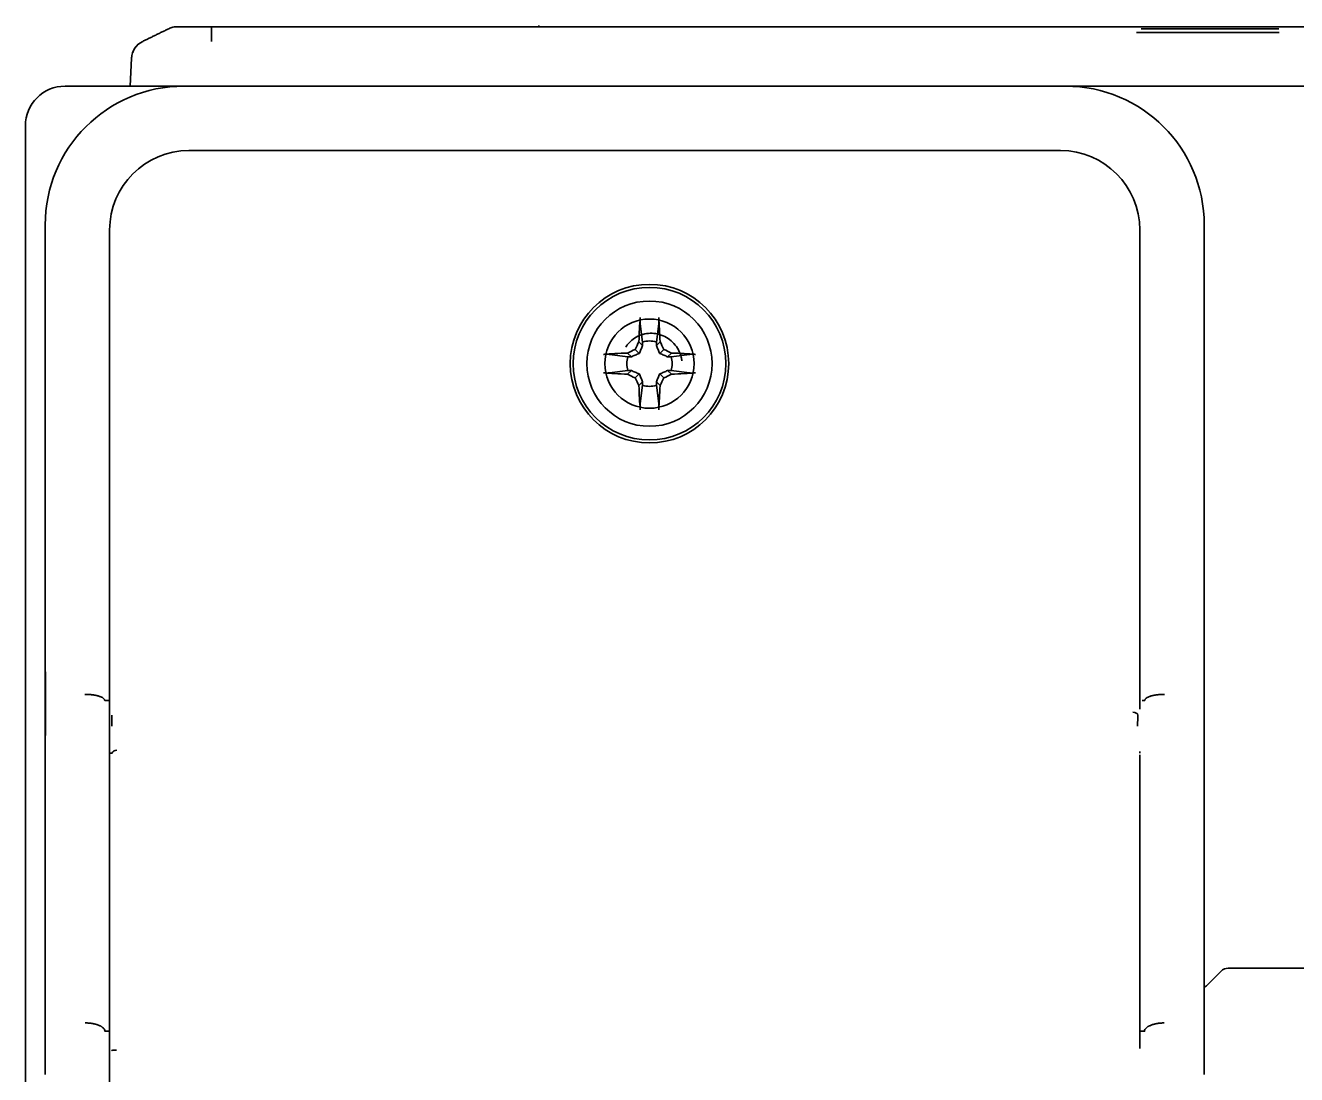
# Model space of a CAD drawing. Header units: inches. Extents: x 786 to 5755, y -850 to 3635.
# Drawn here: x 3396.7 to 3460.9, y 3516.1 to 3569 of the extents above; entities that cross this region are included whole.
import ezdxf

# ---------------------------------------------------------------- set-up
doc = ezdxf.new("R2010")
doc.units = ezdxf.units.IN
doc.layers.add('1', color=7, linetype='Continuous', true_color=0xffffff)

msp = doc.modelspace()

# ---------------------------------------------------------------- linework, layer by layer
at = {"layer": '1', "color": 7, "linetype": 'Continuous', "lineweight": 35}
for p, q in [((3406.134, 3568.951), (3453.06, 3568.951)), ((3422.651, 3568.951), (3422.651, 3569.015)), ((3460.324, 3568.951), (3467.643, 3568.951)), ((3460.015, 3568.651), (3452.817, 3568.651)), ((3402.026, 3565.951), (3402.1, 3567.363)), ((3398.74, 3565.951), (3404.739, 3565.951)), ((3449.241, 3565.951), (3404.739, 3565.951)), ((3449.241, 3565.951), (3577.911, 3565.951)), ((3396.74, 3497.951), (3396.74, 3563.951)), ((3404.989, 3562.701), (3404.991, 3562.701)), ((3404.991, 3562.699), (3404.991, 3562.701)), ((3404.991, 3562.699), (3448.989, 3562.699)), ((3448.989, 3562.701), (3448.989, 3562.699)), ((3448.989, 3562.701), (3448.99, 3562.701)), ((3397.74, 3558.952), (3397.74, 3536.407)), ((3400.99, 3534.223), (3400.99, 3558.702)), ((3452.988, 3558.7), (3452.988, 3534.516)), ((3452.988, 3558.7), (3452.99, 3558.7)), ((3452.99, 3558.702), (3452.99, 3558.7)), ((3456.24, 3536.407), (3456.24, 3558.952)), ((3427.89, 3553.041), (3427.772, 3553.963)), ((3428.59, 3553.041), (3428.708, 3553.963)), ((3427.722, 3552.469), (3427.519, 3552.671)), ((3427.893, 3552.866), (3427.705, 3553.055)), ((3428.586, 3552.866), (3428.775, 3553.055)), ((3428.758, 3552.469), (3428.96, 3552.671)), ((3427.15, 3552.301), (3426.228, 3552.419)), ((3427.324, 3552.298), (3427.136, 3552.486)), ((3429.155, 3552.298), (3429.344, 3552.486)), ((3429.33, 3552.301), (3430.252, 3552.419)), ((3427.15, 3551.601), (3426.228, 3551.483)), ((3427.324, 3551.604), (3427.136, 3551.416)), ((3427.722, 3551.433), (3427.519, 3551.23)), ((3428.758, 3551.433), (3428.96, 3551.23)), ((3429.155, 3551.604), (3429.344, 3551.416)), ((3429.33, 3551.601), (3430.252, 3551.483)), ((3427.893, 3551.035), (3427.705, 3550.847)), ((3427.89, 3550.861), (3427.772, 3549.939)), ((3428.586, 3551.035), (3428.775, 3550.847)), ((3428.59, 3550.861), (3428.708, 3549.939)), ((3400.866, 3534.951), (3400.745, 3534.951)), ((3400.866, 3534.951), (3400.866, 3534.951)), ((3453.114, 3534.951), (3453.235, 3534.951)), ((3453.114, 3534.951), (3453.114, 3534.951)), ((3397.74, 3533.193), (3397.74, 3519.296)), ((3456.24, 3519.296), (3456.24, 3533.193)), ((3401.11, 3532.293), (3400.99, 3532.295)), ((3400.99, 3517.283), (3400.99, 3532.295)), ((3452.989, 3532.296), (3452.989, 3532.381)), ((3452.989, 3517.401), (3452.989, 3532.221)), ((3456.386, 3520.597), (3457.093, 3521.304)), ((3593.326, 3521.451), (3457.447, 3521.451)), ((3400.753, 3518.266), (3400.989, 3518.267)), ((3453.226, 3518.266), (3452.991, 3518.267))]:
    msp.add_line(p, q, dxfattribs=at)
for radius in [4, 3.85, 3.16, 2.25]:
    msp.add_circle((3428.24, 3551.951), radius, dxfattribs=at)
for centre, radius, start, end in [((3398.74, 3563.951), 2, 90, 180), ((3428.24, 3551.951), 1.145, 72.20111, 107.79889), ((3428.24, 3551.951), 1.145, 162.20111, 197.79889), ((3428.24, 3551.951), 1.145, 342.20111, 17.79889), ((3428.24, 3551.951), 1.145, 252.20111, 287.79889), ((3457.447, 3520.951), 0.5, 90, 135), ((3456.033, 3520.951), 0.5, 294.46945, 315)]:
    msp.add_arc(centre, radius, start, end, dxfattribs=at)
for centre, major_axis, ratio, start_param, end_param in [((3403.098, 3567.311), (-0.999, 0.052), 0.999981, 5.217451, 6.283185), ((3404.741, 3558.95), (4.951, -4.951), 0.999695, 2.356347, 3.926839), ((3449.239, 3558.95), (-4.951, -4.951), 0.999695, 2.356347, 3.926839), ((3404.99, 3558.7), (-2.829, 2.829), 0.999695, 5.497939, 7.068431), ((3448.989, 3558.7), (2.829, 2.829), 0.999695, 5.497939, 7.068431), ((3427.943, 3551.956), (0.065, 3.728), 0.072244, 0.900133, 1.272854), ((3428.536, 3551.956), (0.065, -3.728), 0.072244, 1.868738, 2.24146), ((3427.981, 3552.505), (3.344, 1.559), 0.094201, 1.665412, 1.782277), ((3427.686, 3552.209), (1.559, 3.344), 0.094201, 1.359315, 1.476181), ((3428.794, 3552.209), (1.559, -3.344), 0.094201, 1.665412, 1.782277), ((3428.498, 3552.505), (3.344, -1.559), 0.094201, 1.359315, 1.476181), ((3428.235, 3552.248), (3.728, 0.065), 0.072244, 1.868738, 2.24146), ((3428.245, 3552.248), (3.728, -0.065), 0.072244, 0.900133, 1.272854), ((3428.235, 3551.654), (-3.728, 0.065), 0.072244, 0.900133, 1.272854), ((3427.981, 3551.397), (-3.344, 1.559), 0.094201, 1.359315, 1.476181), ((3428.498, 3551.397), (-3.344, -1.559), 0.094201, 1.665412, 1.782277), ((3428.245, 3551.654), (-3.728, -0.065), 0.072244, 1.868738, 2.24146), ((3427.686, 3551.692), (-1.559, 3.344), 0.094201, 1.665412, 1.782277), ((3427.943, 3551.946), (-0.065, 3.728), 0.072244, 1.868738, 2.24146), ((3428.536, 3551.946), (-0.065, -3.728), 0.072244, 0.900133, 1.272854), ((3428.794, 3551.692), (-1.559, -3.344), 0.094201, 1.359315, 1.476181), ((3401.366, 3534.953), (-0.5, -0.002), 0.003694, 5.497774, 6.274445), ((3452.635, 3534.223), (-0.25, 0.003), 0.565975, 3.162763, 4.719171), ((3401.36, 3532.289), (0.25, 0), 0.642788, 1.570796, 3.118808), ((3401.334, 3517.278), (0.25, -0.003), 0.14135, 1.572514, 3.123962)]:
    msp.add_ellipse(centre, major_axis=major_axis, ratio=ratio, start_param=start_param, end_param=end_param, dxfattribs=at)
for points, degree in [([(3402.661, 3568.21), (3403.976, 3568.85)], 1), ([(3406.125, 3568.21), (3406.125, 3568.85)], 1), ([(3427.89, 3553.041), (3427.891, 3552.983), (3427.892, 3552.925), (3427.893, 3552.866)], 3), ([(3428.586, 3552.866), (3428.588, 3552.925), (3428.589, 3552.983), (3428.59, 3553.041)], 3), ([(3427.324, 3552.298), (3427.266, 3552.299), (3427.208, 3552.3), (3427.15, 3552.301)], 3), ([(3429.33, 3552.301), (3429.272, 3552.3), (3429.214, 3552.299), (3429.155, 3552.298)], 3), ([(3427.15, 3551.601), (3427.208, 3551.602), (3427.266, 3551.603), (3427.324, 3551.604)], 3), ([(3429.155, 3551.604), (3429.214, 3551.603), (3429.272, 3551.602), (3429.33, 3551.601)], 3), ([(3427.893, 3551.035), (3427.892, 3550.977), (3427.891, 3550.919), (3427.89, 3550.861)], 3), ([(3428.59, 3550.861), (3428.589, 3550.919), (3428.588, 3550.977), (3428.586, 3551.035)], 3), ([(3397.74, 3536.407), (3397.74, 3535.239), (3397.74, 3534.088), (3397.74, 3533.193)], 3), ([(3456.24, 3533.193), (3456.24, 3534.088), (3456.24, 3535.238), (3456.24, 3536.407)], 3), ([(3400.745, 3534.951), (3400.745, 3534.951)], 1), ([(3453.235, 3534.951), (3453.235, 3534.951), (3453.235, 3534.951)], 2), ([(3397.74, 3519.296), (3397.74, 3518.402), (3397.74, 3517.251), (3397.74, 3516.083)], 3), ([(3456.24, 3516.083), (3456.24, 3517.251), (3456.24, 3518.401), (3456.24, 3519.296)], 3), ([(3400.753, 3518.267), (3400.753, 3518.267), (3400.753, 3518.266)], 2), ([(3453.226, 3518.266), (3453.226, 3518.267), (3453.226, 3518.267)], 2)]:
    msp.add_open_spline(points, degree=degree, dxfattribs=at)
for points, knots in [([(3403.976, 3568.85), (3404.044, 3568.883), (3404.115, 3568.908), (3404.262, 3568.942), (3404.338, 3568.951), (3404.413, 3568.951)], [0, 0, 0, 0, 0.5, 0.5, 1, 1, 1, 1]), ([(3404.413, 3568.951), (3404.415, 3568.951), (3404.419, 3568.951), (3404.429, 3568.951), (3404.433, 3568.951), (3404.443, 3568.951), (3404.448, 3568.951), (3404.466, 3568.951), (3404.481, 3568.951), (3404.515, 3568.951), (3404.535, 3568.951), (3404.579, 3568.951), (3404.603, 3568.951), (3404.644, 3568.951), (3404.658, 3568.951), (3404.687, 3568.951), (3404.703, 3568.951), (3404.75, 3568.951), (3404.783, 3568.951), (3404.854, 3568.951), (3404.891, 3568.951), (3404.95, 3568.951), (3404.971, 3568.951), (3405.012, 3568.951), (3405.034, 3568.951), (3405.099, 3568.951), (3405.189, 3568.951), (3405.284, 3568.951), (3405.381, 3568.951), (3405.432, 3568.951), (3405.509, 3568.951), (3405.535, 3568.951), (3405.588, 3568.951), (3405.614, 3568.951), (3405.694, 3568.951), (3405.748, 3568.951), (3405.857, 3568.951), (3405.912, 3568.951), (3406.022, 3568.951), (3406.078, 3568.951), (3406.134, 3568.951)], [0, 0, 0, 0, 0.0625, 0.0625, 0.09375, 0.09375, 0.125, 0.125, 0.1875, 0.1875, 0.25, 0.25, 0.3125, 0.3125, 0.34375, 0.34375, 0.375, 0.375, 0.4375, 0.4375, 0.5, 0.5, 0.53125, 0.53125, 0.5625, 0.5625, 0.625, 0.6875, 0.6875, 0.75, 0.75, 0.78125, 0.78125, 0.8125, 0.8125, 0.875, 0.875, 0.9375, 0.9375, 1, 1, 1, 1]), ([(3406.125, 3568.85), (3406.126, 3568.883), (3406.128, 3568.908), (3406.131, 3568.942), (3406.133, 3568.951), (3406.134, 3568.951)], [0, 0, 0, 0, 0.5, 0.5, 1, 1, 1, 1]), ([(3453.06, 3568.951), (3453.229, 3568.951), (3453.399, 3568.951), (3453.737, 3568.951), (3453.906, 3568.951), (3454.159, 3568.951), (3454.243, 3568.951), (3454.411, 3568.951), (3454.495, 3568.951), (3454.745, 3568.951), (3454.911, 3568.951), (3455.404, 3568.951), (3455.729, 3568.951), (3456.368, 3568.951), (3456.684, 3568.951), (3457.15, 3568.951), (3457.304, 3568.951), (3457.495, 3568.951), (3457.533, 3568.951), (3457.609, 3568.951), (3457.723, 3568.951), (3457.835, 3568.951), (3458.207, 3568.951), (3458.494, 3568.951), (3458.911, 3568.951), (3459.047, 3568.951), (3459.315, 3568.951), (3459.447, 3568.951), (3459.706, 3568.951), (3459.833, 3568.951), (3460.082, 3568.951), (3460.204, 3568.951), (3460.324, 3568.951)], [0, 0, 0, 0, 0.0625, 0.0625, 0.125, 0.125, 0.15625, 0.15625, 0.1875, 0.1875, 0.25, 0.25, 0.375, 0.375, 0.5, 0.5, 0.5625, 0.5625, 0.578125, 0.578125, 0.59375, 0.625, 0.625, 0.75, 0.75, 0.8125, 0.8125, 0.875, 0.875, 0.9375, 0.9375, 1, 1, 1, 1]), ([(3460.014, 3568.85), (3460.012, 3568.85), (3460.01, 3568.85), (3460.007, 3568.85), (3460.001, 3568.85), (3459.989, 3568.85), (3459.964, 3568.85), (3459.913, 3568.85), (3459.811, 3568.85), (3459.723, 3568.85), (3459.544, 3568.85), (3459.422, 3568.85), (3459.175, 3568.85), (3459.049, 3568.85), (3458.792, 3568.85), (3458.661, 3568.85), (3458.262, 3568.85), (3457.987, 3568.85), (3457.632, 3568.85), (3457.524, 3568.85), (3457.416, 3568.85), (3457.343, 3568.85), (3457.306, 3568.85), (3457.123, 3568.85), (3456.975, 3568.85), (3456.529, 3568.85), (3456.227, 3568.85), (3455.615, 3568.85), (3455.304, 3568.85), (3454.832, 3568.85), (3454.673, 3568.85), (3454.434, 3568.85), (3454.353, 3568.85), (3454.193, 3568.85), (3454.112, 3568.85), (3453.87, 3568.85), (3453.708, 3568.85), (3453.465, 3568.85), (3453.384, 3568.85), (3453.263, 3568.85), (3453.202, 3568.85), (3453.131, 3568.85), (3453.095, 3568.85), (3453.078, 3568.85), (3453.07, 3568.85), (3453.065, 3568.85), (3453.062, 3568.85), (3453.06, 3568.85)], [0, 0, 0, 0, 0.000977, 0.000977, 0.001953, 0.003906, 0.007813, 0.015625, 0.03125, 0.0625, 0.0625, 0.125, 0.125, 0.1875, 0.1875, 0.25, 0.25, 0.375, 0.375, 0.40625, 0.421875, 0.421875, 0.4375, 0.4375, 0.5, 0.5, 0.625, 0.625, 0.75, 0.75, 0.8125, 0.8125, 0.84375, 0.84375, 0.875, 0.875, 0.9375, 0.9375, 0.96875, 0.96875, 0.984375, 0.992187, 0.996094, 0.998047, 0.999023, 0.999023, 1, 1, 1, 1]), ([(3402.1, 3567.363), (3402.104, 3567.452), (3402.121, 3567.54), (3402.176, 3567.709), (3402.216, 3567.789), (3402.314, 3567.937), (3402.373, 3568.005), (3402.506, 3568.122), (3402.581, 3568.171), (3402.661, 3568.21)], [0, 0, 0, 0, 0.25, 0.25, 0.5, 0.5, 0.75, 0.75, 1, 1, 1, 1]), ([(3427.772, 3553.963), (3427.771, 3553.97), (3427.77, 3553.978), (3427.769, 3553.993), (3427.769, 3553.998), (3427.768, 3554.009), (3427.768, 3554.021), (3427.767, 3554.034), (3427.767, 3554.047), (3427.767, 3554.054), (3427.767, 3554.075), (3427.767, 3554.089), (3427.767, 3554.112), (3427.767, 3554.119), (3427.767, 3554.134), (3427.767, 3554.15), (3427.767, 3554.165), (3427.768, 3554.18), (3427.768, 3554.187), (3427.769, 3554.21), (3427.769, 3554.224), (3427.771, 3554.251), (3427.772, 3554.264), (3427.773, 3554.276)], [0, 0, 0, 0, 0.125, 0.125, 0.1875, 0.1875, 0.25, 0.3125, 0.3125, 0.375, 0.375, 0.5, 0.5, 0.5625, 0.5625, 0.625, 0.6875, 0.6875, 0.75, 0.75, 0.875, 0.875, 1, 1, 1, 1]), ([(3428.707, 3554.276), (3428.708, 3554.264), (3428.709, 3554.252), (3428.71, 3554.224), (3428.711, 3554.21), (3428.712, 3554.18), (3428.712, 3554.165), (3428.713, 3554.142), (3428.713, 3554.134), (3428.713, 3554.119), (3428.713, 3554.104), (3428.713, 3554.089), (3428.713, 3554.075), (3428.713, 3554.068), (3428.713, 3554.047), (3428.712, 3554.034), (3428.712, 3554.015), (3428.711, 3554.009), (3428.711, 3553.998), (3428.71, 3553.988), (3428.709, 3553.979), (3428.709, 3553.971), (3428.708, 3553.967), (3428.708, 3553.963)], [0, 0, 0, 0, 0.125, 0.125, 0.25, 0.25, 0.375, 0.375, 0.4375, 0.4375, 0.5, 0.5625, 0.5625, 0.625, 0.625, 0.75, 0.75, 0.8125, 0.8125, 0.875, 0.9375, 0.9375, 1, 1, 1, 1]), ([(3427.039, 3552.782), (3427.073, 3552.836), (3427.18, 3552.985), (3427.314, 3553.115), (3427.51, 3553.26), (3427.725, 3553.382), (3427.965, 3553.449), (3428.212, 3553.486), (3428.465, 3553.492), (3428.715, 3553.437), (3428.956, 3553.351), (3429.187, 3553.234), (3429.386, 3553.063), (3429.561, 3552.869), (3429.713, 3552.652), (3429.81, 3552.402), (3429.857, 3552.214), (3429.868, 3552.155), (3429.876, 3552.095)], [0, 0, 0, 0, 0.053108, 0.153342, 0.153342, 0.253577, 0.353812, 0.353812, 0.454047, 0.554282, 0.554282, 0.654517, 0.754752, 0.754752, 0.854987, 0.955222, 0.955222, 1, 1, 1, 1]), ([(3427.893, 3552.866), (3427.866, 3552.802), (3427.838, 3552.736), (3427.781, 3552.604), (3427.752, 3552.537), (3427.722, 3552.469)], [0, 0, 0, 0, 0.5, 0.5, 1, 1, 1, 1]), ([(3428.758, 3552.469), (3428.728, 3552.537), (3428.699, 3552.604), (3428.642, 3552.736), (3428.614, 3552.802), (3428.586, 3552.866)], [0, 0, 0, 0, 0.5, 0.5, 1, 1, 1, 1]), ([(3425.914, 3552.418), (3425.926, 3552.419), (3425.939, 3552.42), (3425.966, 3552.421), (3425.981, 3552.422), (3426.011, 3552.423), (3426.026, 3552.423), (3426.049, 3552.424), (3426.056, 3552.424), (3426.072, 3552.424), (3426.087, 3552.424), (3426.101, 3552.424), (3426.116, 3552.424), (3426.123, 3552.424), (3426.144, 3552.424), (3426.157, 3552.423), (3426.175, 3552.423), (3426.181, 3552.422), (3426.192, 3552.422), (3426.203, 3552.421), (3426.212, 3552.42), (3426.22, 3552.42), (3426.224, 3552.419), (3426.228, 3552.419)], [0, 0, 0, 0, 0.125, 0.125, 0.25, 0.25, 0.375, 0.375, 0.4375, 0.4375, 0.5, 0.5625, 0.5625, 0.625, 0.625, 0.75, 0.75, 0.8125, 0.8125, 0.875, 0.9375, 0.9375, 1, 1, 1, 1]), ([(3427.722, 3552.469), (3427.654, 3552.439), (3427.587, 3552.41), (3427.455, 3552.353), (3427.389, 3552.325), (3427.324, 3552.298)], [0, 0, 0, 0, 0.5, 0.5, 1, 1, 1, 1]), ([(3429.155, 3552.298), (3429.09, 3552.325), (3429.025, 3552.353), (3428.893, 3552.41), (3428.826, 3552.439), (3428.758, 3552.469)], [0, 0, 0, 0, 0.5, 0.5, 1, 1, 1, 1]), ([(3430.252, 3552.419), (3430.259, 3552.42), (3430.267, 3552.42), (3430.282, 3552.421), (3430.287, 3552.422), (3430.298, 3552.422), (3430.31, 3552.423), (3430.323, 3552.423), (3430.336, 3552.424), (3430.343, 3552.424), (3430.364, 3552.424), (3430.378, 3552.424), (3430.4, 3552.424), (3430.408, 3552.424), (3430.423, 3552.424), (3430.439, 3552.424), (3430.454, 3552.423), (3430.469, 3552.423), (3430.476, 3552.423), (3430.499, 3552.422), (3430.513, 3552.421), (3430.54, 3552.42), (3430.553, 3552.419), (3430.565, 3552.418)], [0, 0, 0, 0, 0.125, 0.125, 0.1875, 0.1875, 0.25, 0.3125, 0.3125, 0.375, 0.375, 0.5, 0.5, 0.5625, 0.5625, 0.625, 0.6875, 0.6875, 0.75, 0.75, 0.875, 0.875, 1, 1, 1, 1]), ([(3426.228, 3551.483), (3426.221, 3551.482), (3426.212, 3551.481), (3426.198, 3551.48), (3426.192, 3551.48), (3426.181, 3551.479), (3426.17, 3551.479), (3426.157, 3551.479), (3426.144, 3551.478), (3426.137, 3551.478), (3426.116, 3551.478), (3426.102, 3551.478), (3426.079, 3551.478), (3426.072, 3551.478), (3426.056, 3551.478), (3426.041, 3551.478), (3426.026, 3551.479), (3426.011, 3551.479), (3426.003, 3551.479), (3425.981, 3551.48), (3425.967, 3551.481), (3425.939, 3551.482), (3425.926, 3551.483), (3425.914, 3551.484)], [0, 0, 0, 0, 0.125, 0.125, 0.1875, 0.1875, 0.25, 0.3125, 0.3125, 0.375, 0.375, 0.5, 0.5, 0.5625, 0.5625, 0.625, 0.6875, 0.6875, 0.75, 0.75, 0.875, 0.875, 1, 1, 1, 1]), ([(3427.324, 3551.604), (3427.389, 3551.577), (3427.455, 3551.549), (3427.587, 3551.492), (3427.654, 3551.463), (3427.722, 3551.433)], [0, 0, 0, 0, 0.5, 0.5, 1, 1, 1, 1]), ([(3427.722, 3551.433), (3427.752, 3551.365), (3427.781, 3551.298), (3427.838, 3551.166), (3427.866, 3551.1), (3427.893, 3551.035)], [0, 0, 0, 0, 0.5, 0.5, 1, 1, 1, 1]), ([(3428.586, 3551.035), (3428.614, 3551.1), (3428.642, 3551.166), (3428.699, 3551.298), (3428.728, 3551.365), (3428.758, 3551.433)], [0, 0, 0, 0, 0.5, 0.5, 1, 1, 1, 1]), ([(3428.758, 3551.433), (3428.826, 3551.463), (3428.893, 3551.492), (3429.025, 3551.549), (3429.09, 3551.577), (3429.155, 3551.604)], [0, 0, 0, 0, 0.5, 0.5, 1, 1, 1, 1]), ([(3430.565, 3551.484), (3430.553, 3551.483), (3430.541, 3551.482), (3430.513, 3551.481), (3430.499, 3551.48), (3430.469, 3551.479), (3430.454, 3551.478), (3430.431, 3551.478), (3430.423, 3551.478), (3430.408, 3551.478), (3430.393, 3551.478), (3430.378, 3551.478), (3430.364, 3551.478), (3430.357, 3551.478), (3430.336, 3551.478), (3430.323, 3551.478), (3430.304, 3551.479), (3430.298, 3551.479), (3430.287, 3551.48), (3430.277, 3551.481), (3430.268, 3551.481), (3430.259, 3551.482), (3430.256, 3551.483), (3430.252, 3551.483)], [0, 0, 0, 0, 0.125, 0.125, 0.25, 0.25, 0.375, 0.375, 0.4375, 0.4375, 0.5, 0.5625, 0.5625, 0.625, 0.625, 0.75, 0.75, 0.8125, 0.8125, 0.875, 0.9375, 0.9375, 1, 1, 1, 1]), ([(3427.773, 3549.625), (3427.772, 3549.637), (3427.771, 3549.65), (3427.77, 3549.678), (3427.769, 3549.692), (3427.768, 3549.722), (3427.767, 3549.737), (3427.767, 3549.76), (3427.767, 3549.767), (3427.767, 3549.783), (3427.767, 3549.798), (3427.767, 3549.812), (3427.767, 3549.827), (3427.767, 3549.834), (3427.767, 3549.855), (3427.767, 3549.868), (3427.768, 3549.886), (3427.768, 3549.892), (3427.769, 3549.903), (3427.77, 3549.914), (3427.77, 3549.923), (3427.771, 3549.931), (3427.771, 3549.935), (3427.772, 3549.939)], [0, 0, 0, 0, 0.125, 0.125, 0.25, 0.25, 0.375, 0.375, 0.4375, 0.4375, 0.5, 0.5625, 0.5625, 0.625, 0.625, 0.75, 0.75, 0.8125, 0.8125, 0.875, 0.9375, 0.9375, 1, 1, 1, 1]), ([(3428.708, 3549.939), (3428.709, 3549.932), (3428.709, 3549.923), (3428.71, 3549.909), (3428.711, 3549.904), (3428.711, 3549.892), (3428.712, 3549.881), (3428.712, 3549.868), (3428.713, 3549.855), (3428.713, 3549.848), (3428.713, 3549.827), (3428.713, 3549.813), (3428.713, 3549.79), (3428.713, 3549.783), (3428.713, 3549.767), (3428.713, 3549.752), (3428.712, 3549.737), (3428.712, 3549.722), (3428.712, 3549.714), (3428.711, 3549.692), (3428.71, 3549.678), (3428.709, 3549.65), (3428.708, 3549.637), (3428.707, 3549.625)], [0, 0, 0, 0, 0.125, 0.125, 0.1875, 0.1875, 0.25, 0.3125, 0.3125, 0.375, 0.375, 0.5, 0.5, 0.5625, 0.5625, 0.625, 0.6875, 0.6875, 0.75, 0.75, 0.875, 0.875, 1, 1, 1, 1]), ([(3397.747, 3533.193), (3397.747, 3533.2), (3397.747, 3533.208), (3397.747, 3533.223), (3397.747, 3533.245), (3397.747, 3533.298), (3397.747, 3533.405), (3397.748, 3533.62), (3397.748, 3533.935), (3397.748, 3534.195), (3397.748, 3534.393), (3397.748, 3534.459), (3397.748, 3534.593), (3397.748, 3534.66), (3397.748, 3534.863), (3397.748, 3535), (3397.748, 3535.206), (3397.748, 3535.276), (3397.748, 3535.415), (3397.748, 3535.485), (3397.747, 3535.695), (3397.747, 3535.836), (3397.747, 3536.049), (3397.746, 3536.156), (3397.746, 3536.281), (3397.746, 3536.344), (3397.746, 3536.371), (3397.746, 3536.389), (3397.746, 3536.398), (3397.746, 3536.407)], [0, 0, 0, 0, 0.007812, 0.007812, 0.015625, 0.03125, 0.0625, 0.125, 0.25, 0.375, 0.375, 0.4375, 0.4375, 0.5, 0.5, 0.625, 0.625, 0.6875, 0.6875, 0.75, 0.75, 0.875, 0.875, 0.9375, 0.96875, 0.984375, 0.992188, 0.992188, 1, 1, 1, 1]), ([(3456.234, 3536.407), (3456.234, 3536.398), (3456.234, 3536.389), (3456.234, 3536.371), (3456.234, 3536.344), (3456.234, 3536.281), (3456.233, 3536.156), (3456.233, 3535.908), (3456.232, 3535.556), (3456.232, 3535.279), (3456.232, 3535.072), (3456.232, 3535.004), (3456.231, 3534.867), (3456.231, 3534.799), (3456.231, 3534.596), (3456.231, 3534.463), (3456.231, 3534.264), (3456.231, 3534.199), (3456.231, 3534.069), (3456.231, 3534.004), (3456.232, 3533.811), (3456.232, 3533.684), (3456.232, 3533.498), (3456.232, 3533.405), (3456.232, 3533.298), (3456.233, 3533.245), (3456.233, 3533.223), (3456.233, 3533.208), (3456.233, 3533.2), (3456.233, 3533.193)], [0, 0, 0, 0, 0.007812, 0.007812, 0.015625, 0.03125, 0.0625, 0.125, 0.25, 0.375, 0.375, 0.4375, 0.4375, 0.5, 0.5, 0.625, 0.625, 0.6875, 0.6875, 0.75, 0.75, 0.875, 0.875, 0.9375, 0.96875, 0.984375, 0.992187, 0.992187, 1, 1, 1, 1]), ([(3400.745, 3534.951), (3400.744, 3534.972), (3400.737, 3534.993), (3400.717, 3535.023), (3400.709, 3535.033), (3400.69, 3535.053), (3400.678, 3535.063), (3400.64, 3535.091), (3400.609, 3535.109), (3400.564, 3535.131), (3400.554, 3535.135), (3400.535, 3535.143), (3400.525, 3535.147), (3400.493, 3535.16), (3400.471, 3535.167), (3400.402, 3535.189), (3400.352, 3535.202), (3400.284, 3535.216), (3400.27, 3535.219), (3400.242, 3535.224), (3400.199, 3535.232), (3400.126, 3535.243), (3400.065, 3535.25), (3400.019, 3535.254), (3400.003, 3535.256), (3399.971, 3535.258), (3399.955, 3535.259), (3399.907, 3535.262), (3399.875, 3535.264), (3399.834, 3535.265), (3399.826, 3535.265), (3399.814, 3535.265), (3399.81, 3535.266), (3399.801, 3535.266), (3399.781, 3535.266), (3399.761, 3535.266), (3399.745, 3535.266)], [0, 0, 0, 0, 0.125, 0.125, 0.1875, 0.1875, 0.25, 0.25, 0.375, 0.375, 0.40625, 0.40625, 0.4375, 0.4375, 0.5, 0.5, 0.625, 0.625, 0.65625, 0.65625, 0.6875, 0.75, 0.8125, 0.8125, 0.84375, 0.84375, 0.875, 0.875, 0.9375, 0.9375, 0.953125, 0.953125, 0.960937, 0.960937, 0.96875, 1, 1, 1, 1]), ([(3453.235, 3534.951), (3453.236, 3534.972), (3453.243, 3534.993), (3453.262, 3535.023), (3453.271, 3535.033), (3453.29, 3535.053), (3453.301, 3535.063), (3453.339, 3535.091), (3453.37, 3535.109), (3453.416, 3535.131), (3453.425, 3535.135), (3453.445, 3535.143), (3453.455, 3535.147), (3453.486, 3535.16), (3453.508, 3535.167), (3453.577, 3535.189), (3453.628, 3535.202), (3453.696, 3535.216), (3453.709, 3535.219), (3453.738, 3535.224), (3453.78, 3535.232), (3453.853, 3535.243), (3453.914, 3535.25), (3453.961, 3535.254), (3453.977, 3535.256), (3454.008, 3535.258), (3454.024, 3535.259), (3454.073, 3535.262), (3454.105, 3535.264), (3454.146, 3535.265), (3454.154, 3535.265), (3454.166, 3535.265), (3454.17, 3535.266), (3454.178, 3535.266), (3454.198, 3535.266), (3454.219, 3535.266), (3454.235, 3535.266)], [0, 0, 0, 0, 0.125, 0.125, 0.1875, 0.1875, 0.25, 0.25, 0.375, 0.375, 0.40625, 0.40625, 0.4375, 0.4375, 0.5, 0.5, 0.625, 0.625, 0.65625, 0.65625, 0.6875, 0.75, 0.8125, 0.8125, 0.84375, 0.84375, 0.875, 0.875, 0.9375, 0.9375, 0.953125, 0.953125, 0.960937, 0.960937, 0.96875, 1, 1, 1, 1]), ([(3400.99, 3534.191), (3400.99, 3534.196), (3400.99, 3534.207), (3400.99, 3534.218), (3400.99, 3534.223)], [0, 0, 0, 0, 0.517949, 1, 1, 1, 1]), ([(3400.99, 3534.191), (3400.99, 3534.18), (3400.99, 3534.17), (3400.99, 3534.149), (3400.99, 3534.139), (3400.99, 3534.108), (3400.99, 3534.087), (3400.99, 3534.026), (3400.99, 3533.985), (3400.99, 3533.904), (3400.991, 3533.864), (3400.991, 3533.783), (3400.991, 3533.743), (3400.991, 3533.623), (3400.991, 3533.543), (3400.991, 3533.385), (3400.991, 3533.306), (3400.991, 3533.15), (3400.991, 3533.072), (3400.991, 3532.917), (3400.991, 3532.841), (3400.991, 3532.727), (3400.991, 3532.689), (3400.991, 3532.614), (3400.99, 3532.577), (3400.99, 3532.503), (3400.99, 3532.467), (3400.99, 3532.413), (3400.99, 3532.395), (3400.99, 3532.369), (3400.99, 3532.36), (3400.99, 3532.343), (3400.99, 3532.335), (3400.99, 3532.327)], [0, 0, 0, 0, 0.015625, 0.015625, 0.03125, 0.03125, 0.0625, 0.0625, 0.125, 0.125, 0.1875, 0.1875, 0.25, 0.25, 0.375, 0.375, 0.5, 0.5, 0.625, 0.625, 0.75, 0.75, 0.8125, 0.8125, 0.875, 0.875, 0.9375, 0.9375, 0.96875, 0.96875, 0.984375, 0.984375, 1, 1, 1, 1]), ([(3401.102, 3533.667), (3401.101, 3533.756), (3401.099, 3533.847), (3401.097, 3534.033), (3401.096, 3534.127), (3401.095, 3534.223)], [0, 0, 0, 0, 0.5, 0.5, 1, 1, 1, 1]), ([(3452.885, 3534.223), (3452.883, 3534.127), (3452.882, 3534.033), (3452.88, 3533.847), (3452.879, 3533.756), (3452.878, 3533.667)], [0, 0, 0, 0, 0.5, 0.5, 1, 1, 1, 1]), ([(3400.99, 3532.295), (3400.99, 3532.299), (3400.99, 3532.31), (3400.99, 3532.321), (3400.99, 3532.327)], [0, 0, 0, 0, 0.455104, 1, 1, 1, 1]), ([(3400.753, 3518.267), (3400.753, 3518.295), (3400.746, 3518.322), (3400.726, 3518.362), (3400.718, 3518.376), (3400.698, 3518.402), (3400.687, 3518.415), (3400.649, 3518.453), (3400.618, 3518.477), (3400.572, 3518.506), (3400.563, 3518.512), (3400.543, 3518.523), (3400.533, 3518.528), (3400.502, 3518.544), (3400.48, 3518.554), (3400.411, 3518.583), (3400.361, 3518.601), (3400.293, 3518.62), (3400.279, 3518.623), (3400.251, 3518.631), (3400.208, 3518.641), (3400.135, 3518.655), (3400.074, 3518.665), (3400.027, 3518.671), (3400.011, 3518.672), (3399.98, 3518.676), (3399.964, 3518.677), (3399.916, 3518.681), (3399.883, 3518.683), (3399.846, 3518.685), (3399.842, 3518.685), (3399.834, 3518.685), (3399.83, 3518.685), (3399.818, 3518.686), (3399.794, 3518.686), (3399.77, 3518.687), (3399.753, 3518.687)], [0, 0, 0, 0, 0.125, 0.125, 0.1875, 0.1875, 0.25, 0.25, 0.375, 0.375, 0.40625, 0.40625, 0.4375, 0.4375, 0.5, 0.5, 0.625, 0.625, 0.65625, 0.65625, 0.6875, 0.75, 0.8125, 0.8125, 0.84375, 0.84375, 0.875, 0.875, 0.9375, 0.9375, 0.945312, 0.945312, 0.953125, 0.953125, 0.96875, 1, 1, 1, 1]), ([(3453.226, 3518.267), (3453.227, 3518.295), (3453.234, 3518.322), (3453.254, 3518.362), (3453.262, 3518.376), (3453.282, 3518.402), (3453.293, 3518.415), (3453.331, 3518.453), (3453.362, 3518.477), (3453.407, 3518.506), (3453.417, 3518.512), (3453.436, 3518.523), (3453.447, 3518.528), (3453.478, 3518.544), (3453.5, 3518.554), (3453.569, 3518.583), (3453.619, 3518.601), (3453.687, 3518.62), (3453.701, 3518.623), (3453.729, 3518.631), (3453.772, 3518.641), (3453.845, 3518.655), (3453.906, 3518.665), (3453.953, 3518.671), (3453.968, 3518.672), (3454, 3518.676), (3454.016, 3518.677), (3454.064, 3518.681), (3454.097, 3518.683), (3454.133, 3518.685), (3454.137, 3518.685), (3454.146, 3518.685), (3454.149, 3518.685), (3454.162, 3518.686), (3454.186, 3518.686), (3454.21, 3518.687), (3454.226, 3518.687)], [0, 0, 0, 0, 0.125, 0.125, 0.1875, 0.1875, 0.25, 0.25, 0.375, 0.375, 0.40625, 0.40625, 0.4375, 0.4375, 0.5, 0.5, 0.625, 0.625, 0.65625, 0.65625, 0.6875, 0.75, 0.8125, 0.8125, 0.84375, 0.84375, 0.875, 0.875, 0.9375, 0.9375, 0.945312, 0.945312, 0.953125, 0.953125, 0.96875, 1, 1, 1, 1]), ([(3400.99, 3515.355), (3400.99, 3515.363), (3400.99, 3515.382), (3400.99, 3515.411), (3400.99, 3515.444), (3400.99, 3515.48), (3400.99, 3515.519), (3400.99, 3515.561), (3400.99, 3515.606), (3400.99, 3515.654), (3400.99, 3515.705), (3400.99, 3515.759), (3400.99, 3515.816), (3400.99, 3515.905), (3400.99, 3516.02), (3400.99, 3516.153), (3400.99, 3516.272), (3400.99, 3516.384), (3400.99, 3516.494), (3400.99, 3516.61), (3400.99, 3516.732), (3400.99, 3516.846), (3400.99, 3516.947), (3400.99, 3517.031), (3400.99, 3517.103), (3400.99, 3517.163), (3400.99, 3517.212), (3400.99, 3517.251), (3400.99, 3517.273), (3400.99, 3517.283)], [0, 0, 0, 0, 0.012547, 0.026606, 0.042175, 0.059252, 0.077837, 0.097927, 0.119522, 0.142618, 0.167217, 0.193315, 0.220914, 0.250011, 0.322371, 0.388142, 0.447348, 0.500002, 0.556656, 0.617196, 0.681636, 0.749995, 0.803508, 0.851103, 0.892774, 0.92851, 0.9583, 0.982134, 1, 1, 1, 1])]:
    msp.add_open_spline(points, degree=3, knots=knots, dxfattribs=at)

doc.saveas('drawing.dxf')
